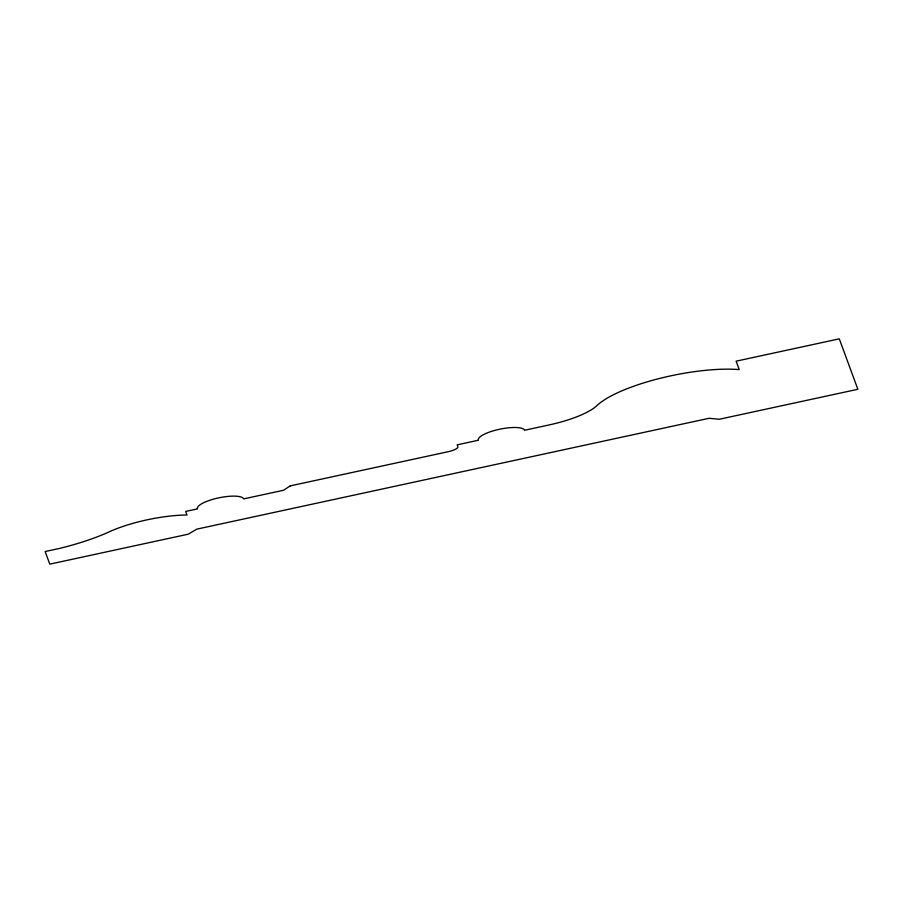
<?xml version="1.0" encoding="UTF-8"?>
<svg xmlns="http://www.w3.org/2000/svg" width="903" height="903" viewBox="0 0 903 903"><rect width="100%" height="100%" fill="white"/><g stroke="black" fill="none" stroke-linecap="round" stroke-linejoin="round"><path stroke-width="1.35" d="M290.213 485.893L283.565 490.25L243.641 498.896A23.636 6.276 -11.6 0 0 218.357 497.937A23.636 6.276 -11.6 0 0 197.464 508.886L185.679 511.437L186.989 515.003A63.65 16.909 -11.6 0 0 107.671 532.556A102.513 27.225 -11.6 0 1 59.169 548.516L45.15 551.541L49.789 564.149L188.309 534.17L196.707 529.169L709.115 418.281L719.33 419.252L857.85 389.283L839.293 338.851L736.126 361.177L739.218 369.587A88.359 23.467 -11.6 0 0 596.341 406.169A58.018 15.407 -11.6 0 1 547.004 425.392L524.564 430.257A23.636 6.276 -11.6 0 0 499.291 429.297A23.636 6.276 -11.6 0 0 478.387 440.246L457.166 444.84L457.855 446.703A10.689 2.833 -11.6 0 1 448.407 451.658L290.213 485.893"/></g></svg>
